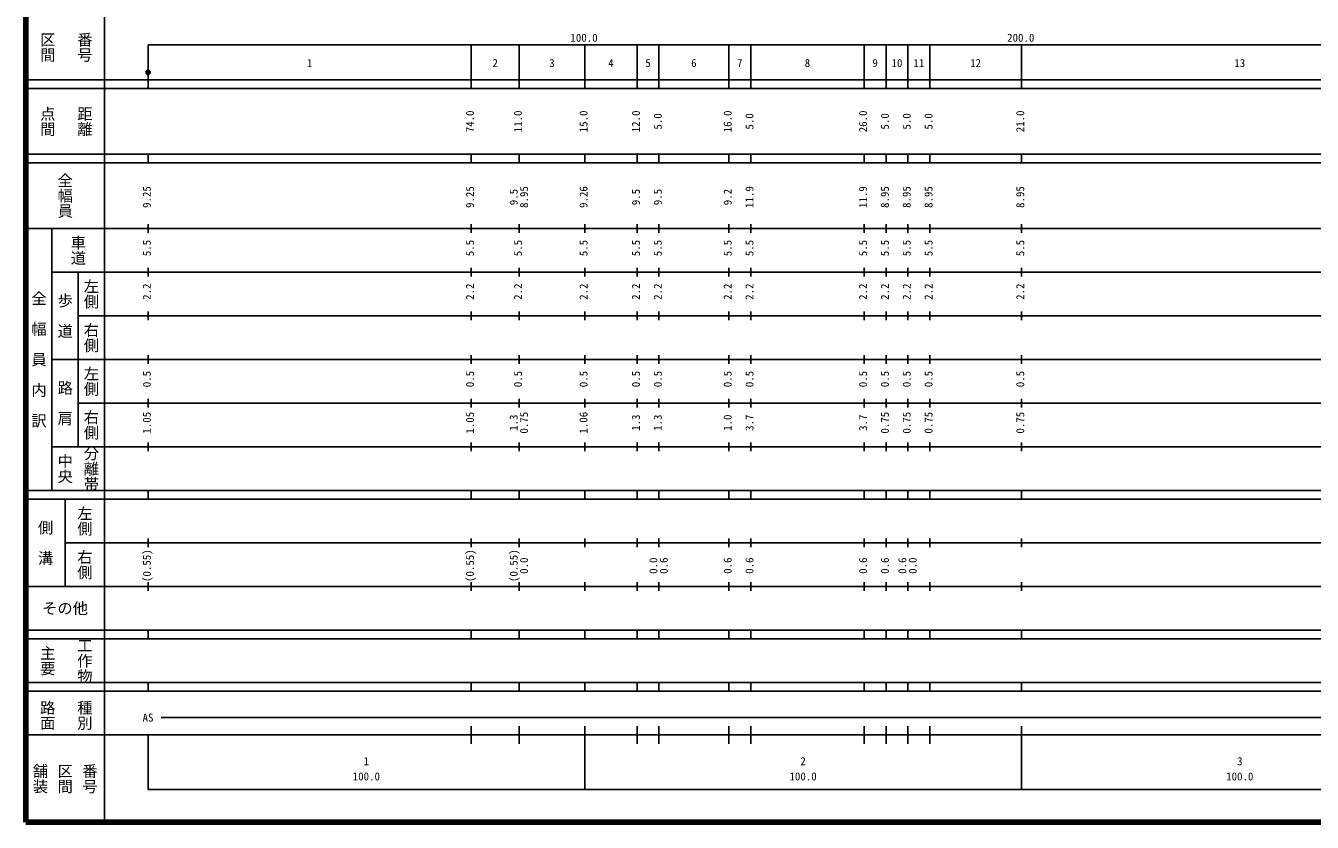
# Model space of a CAD drawing. Units: millimetres on the paper, enlarged 1000 times. Extents: x 40000 to 680000, y 20000 to 380000.
# Drawn here: x 40000 to 334594, y 20000 to 202409 of the extents above; entities that cross this region are included whole.
import ezdxf
from ezdxf.enums import TextEntityAlignment as Align

# ---------------------------------------------------------------- set-up
doc = ezdxf.new("R2010")
doc.units = ezdxf.units.MM
doc.header["$LTSCALE"] = 1000
doc.layers.add('M-TTL', color=2, linetype='Continuous', lineweight=140)
doc.layers.add('M-TTL-BAND', color=7, linetype='Continuous', lineweight=25)
doc.styles.add('@ＭＳ ゴシック', font='')
doc.styles.add('ＭＳ ゴシック', font='')
doc.styles.get('@ＭＳ ゴシック').set_extended_font_data('@MS Gothic')
doc.styles.get('ＭＳ ゴシック').set_extended_font_data('MS Gothic')

msp = doc.modelspace()

# ---------------------------------------------------------------- hatches: boundary and pattern name
at = {"layer": 'M-TTL-BAND'}
msp.add_hatch(color=256, dxfattribs=at).paths.add_polyline_path([(68505, 191730, 1), (67505, 191730, 1)])

# ---------------------------------------------------------------- linework, layer by layer
at = {"layer": 'M-TTL'}
for p, q in [((40000, 380000), (40000, 20000)), ((40000, 20000), (680000, 20000))]:
    msp.add_line(p, q, dxfattribs=at)
at = {"layer": 'M-TTL-BAND'}
for p, q in [((58000, 370000), (58000, 20000)), ((68000, 198000), (579000, 198000)), ((68000, 198000), (68000, 188000)), ((142000, 188000), (142000, 198000)), ((153000, 188000), (153000, 198000)), ((168000, 188000), (168000, 198000)), ((180000, 188000), (180000, 198000)), ((185000, 188000), (185000, 198000)), ((201000, 188000), (201000, 198000)), ((206000, 188000), (206000, 198000)), ((232000, 188000), (232000, 198000)), ((237000, 188000), (237000, 198000)), ((242000, 188000), (242000, 198000)), ((247000, 188000), (247000, 198000)), ((268000, 188000), (268000, 198000)), ((40000, 190000), (579000, 190000)), ((40000, 188000), (579000, 188000)), ((40000, 173000), (579000, 173000)), ((40000, 171000), (579000, 171000)), ((68000, 171000), (68000, 173000)), ((142000, 171000), (142000, 173000)), ((153000, 171000), (153000, 173000)), ((168000, 171000), (168000, 173000)), ((180000, 171000), (180000, 173000)), ((185000, 171000), (185000, 173000)), ((201000, 171000), (201000, 173000)), ((206000, 171000), (206000, 173000)), ((232000, 171000), (232000, 173000)), ((237000, 171000), (237000, 173000)), ((242000, 171000), (242000, 173000)), ((247000, 171000), (247000, 173000)), ((268000, 171000), (268000, 173000)), ((68000, 155000), (68000, 157000)), ((142000, 155000), (142000, 157000)), ((153000, 155000), (153000, 157000)), ((168000, 155000), (168000, 157000)), ((180000, 155000), (180000, 157000)), ((185000, 155000), (185000, 157000)), ((201000, 155000), (201000, 157000)), ((206000, 155000), (206000, 157000)), ((232000, 155000), (232000, 157000)), ((237000, 155000), (237000, 157000)), ((242000, 155000), (242000, 157000)), ((247000, 155000), (247000, 157000)), ((268000, 155000), (268000, 157000)), ((40000, 156000), (579000, 156000)), ((46000, 96000), (46000, 156000)), ((46000, 146000), (579000, 146000)), ((52000, 146000), (52000, 106000)), ((68000, 145000), (68000, 147000)), ((142000, 145000), (142000, 147000)), ((153000, 145000), (153000, 147000)), ((168000, 145000), (168000, 147000)), ((180000, 145000), (180000, 147000)), ((185000, 145000), (185000, 147000)), ((201000, 145000), (201000, 147000)), ((206000, 145000), (206000, 147000)), ((232000, 145000), (232000, 147000)), ((237000, 145000), (237000, 147000)), ((242000, 145000), (242000, 147000)), ((247000, 145000), (247000, 147000)), ((268000, 145000), (268000, 147000)), ((52000, 136000), (579000, 136000)), ((68000, 135000), (68000, 137000)), ((142000, 135000), (142000, 137000)), ((153000, 135000), (153000, 137000)), ((168000, 135000), (168000, 137000)), ((180000, 135000), (180000, 137000)), ((185000, 135000), (185000, 137000)), ((201000, 135000), (201000, 137000)), ((206000, 135000), (206000, 137000)), ((232000, 135000), (232000, 137000)), ((237000, 135000), (237000, 137000)), ((242000, 135000), (242000, 137000)), ((247000, 135000), (247000, 137000)), ((268000, 135000), (268000, 137000)), ((68000, 125000), (68000, 127000)), ((142000, 125000), (142000, 127000)), ((153000, 125000), (153000, 127000)), ((168000, 125000), (168000, 127000)), ((180000, 125000), (180000, 127000)), ((185000, 125000), (185000, 127000)), ((201000, 125000), (201000, 127000)), ((206000, 125000), (206000, 127000)), ((232000, 125000), (232000, 127000)), ((237000, 125000), (237000, 127000)), ((242000, 125000), (242000, 127000)), ((247000, 125000), (247000, 127000)), ((268000, 125000), (268000, 127000)), ((46000, 126000), (579000, 126000)), ((52000, 116000), (579000, 116000)), ((68000, 115000), (68000, 117000)), ((142000, 115000), (142000, 117000)), ((153000, 115000), (153000, 117000)), ((168000, 115000), (168000, 117000)), ((180000, 115000), (180000, 117000)), ((185000, 115000), (185000, 117000)), ((201000, 115000), (201000, 117000)), ((206000, 115000), (206000, 117000)), ((232000, 115000), (232000, 117000)), ((237000, 115000), (237000, 117000)), ((242000, 115000), (242000, 117000)), ((247000, 115000), (247000, 117000)), ((268000, 115000), (268000, 117000)), ((68000, 105000), (68000, 107000)), ((142000, 105000), (142000, 107000)), ((153000, 105000), (153000, 107000)), ((168000, 105000), (168000, 107000)), ((180000, 105000), (180000, 107000)), ((185000, 105000), (185000, 107000)), ((201000, 105000), (201000, 107000)), ((206000, 105000), (206000, 107000)), ((232000, 105000), (232000, 107000)), ((237000, 105000), (237000, 107000)), ((242000, 105000), (242000, 107000)), ((247000, 105000), (247000, 107000)), ((268000, 105000), (268000, 107000)), ((46000, 106000), (579000, 106000)), ((40000, 96000), (579000, 96000)), ((68000, 94000), (68000, 96000)), ((142000, 94000), (142000, 96000)), ((153000, 94000), (153000, 96000)), ((168000, 94000), (168000, 96000)), ((180000, 94000), (180000, 96000)), ((185000, 94000), (185000, 96000)), ((201000, 94000), (201000, 96000)), ((206000, 94000), (206000, 96000)), ((232000, 94000), (232000, 96000)), ((237000, 94000), (237000, 96000)), ((242000, 94000), (242000, 96000)), ((247000, 94000), (247000, 96000)), ((268000, 94000), (268000, 96000)), ((40000, 94000), (579000, 94000)), ((49000, 94000), (49000, 74000)), ((49000, 84000), (579000, 84000)), ((68000, 83000), (68000, 85000)), ((142000, 83000), (142000, 85000)), ((153000, 83000), (153000, 85000)), ((168000, 83000), (168000, 85000)), ((180000, 83000), (180000, 85000)), ((185000, 83000), (185000, 85000)), ((201000, 83000), (201000, 85000)), ((206000, 83000), (206000, 85000)), ((232000, 83000), (232000, 85000)), ((237000, 83000), (237000, 85000)), ((242000, 83000), (242000, 85000)), ((247000, 83000), (247000, 85000)), ((268000, 83000), (268000, 85000)), ((40000, 74000), (579000, 74000)), ((68000, 73000), (68000, 75000)), ((142000, 73000), (142000, 75000)), ((153000, 73000), (153000, 75000)), ((168000, 73000), (168000, 75000)), ((180000, 73000), (180000, 75000)), ((185000, 73000), (185000, 75000)), ((201000, 73000), (201000, 75000)), ((206000, 73000), (206000, 75000)), ((232000, 73000), (232000, 75000)), ((237000, 73000), (237000, 75000)), ((242000, 73000), (242000, 75000)), ((247000, 73000), (247000, 75000)), ((268000, 73000), (268000, 75000)), ((40000, 64000), (579000, 64000)), ((40000, 62000), (579000, 62000)), ((68000, 62000), (68000, 64000)), ((142000, 62000), (142000, 64000)), ((153000, 62000), (153000, 64000)), ((168000, 62000), (168000, 64000)), ((180000, 62000), (180000, 64000)), ((185000, 62000), (185000, 64000)), ((201000, 62000), (201000, 64000)), ((206000, 62000), (206000, 64000)), ((232000, 62000), (232000, 64000)), ((237000, 62000), (237000, 64000)), ((242000, 62000), (242000, 64000)), ((247000, 62000), (247000, 64000)), ((268000, 62000), (268000, 64000)), ((40000, 52000), (579000, 52000)), ((68000, 50000), (68000, 52000)), ((142000, 50000), (142000, 52000)), ((153000, 50000), (153000, 52000)), ((168000, 50000), (168000, 52000)), ((180000, 50000), (180000, 52000)), ((185000, 50000), (185000, 52000)), ((201000, 50000), (201000, 52000)), ((206000, 50000), (206000, 52000)), ((232000, 50000), (232000, 52000)), ((237000, 50000), (237000, 52000)), ((242000, 50000), (242000, 52000)), ((247000, 50000), (247000, 52000)), ((268000, 50000), (268000, 52000)), ((40000, 50000), (579000, 50000)), ((71000, 44000), (513000, 44000)), ((142000, 38000), (142000, 42000)), ((153000, 38000), (153000, 42000)), ((168000, 27500), (168000, 42000)), ((180000, 38000), (180000, 42000)), ((185000, 38000), (185000, 42000)), ((201000, 38000), (201000, 42000)), ((206000, 38000), (206000, 42000)), ((232000, 38000), (232000, 42000)), ((237000, 38000), (237000, 42000)), ((242000, 38000), (242000, 42000)), ((247000, 38000), (247000, 42000)), ((268000, 27500), (268000, 42000)), ((40000, 40000), (579000, 40000)), ((68000, 40000), (68000, 27500)), ((68000, 27500), (579000, 27500))]:
    msp.add_line(p, q, dxfattribs=at)
msp.add_circle((68005, 191730), 500, dxfattribs=at)

# ---------------------------------------------------------------- texts
at = {"layer": 'M-TTL-BAND', "style": '@ＭＳ ゴシック'}
for s, p in [('区間', (45000, 197500)), ('番号', (53500, 197500)), ('点間', (45000, 180500)), ('距離', (53500, 180500)), ('全幅員', (49000, 163500)), ('車道', (52000, 151000)), ('左側', (55000, 141000)), ('全\u3000幅\u3000員\u3000内\u3000訳', (43000, 126000)), ('歩\u3000道', (49000, 136000)), ('右側', (55000, 131000)), ('左側', (55000, 121000)), ('路\u3000肩', (49000, 116000)), ('右側', (55000, 111000)), ('中央', (49000, 101000)), ('分離帯', (55000, 101000)), ('左側', (53500, 89000)), ('側\u3000溝', (44500, 84000)), ('右側', (53500, 79000)), ('主要', (45000, 57000)), ('工作物', (53500, 57000)), ('路面', (45000, 44500)), ('種別', (53500, 44500)), ('舗装', (43333, 30000)), ('区間', (49000, 30000)), ('番号', (54667, 30000))]:
    msp.add_text(s, height=2566, rotation=270, dxfattribs=at).set_placement(p, align=Align.MIDDLE_CENTER)
at = {"layer": 'M-TTL-BAND', "style": 'ＭＳ ゴシック'}
for s, p in [('100.0', (167844, 198195)), ('200.0', (267844, 198195)), ('1', (105000, 192405)), ('2', (147500, 192405)), ('3', (160500, 192405)), ('4', (174000, 192405)), ('5', (182500, 192405)), ('6', (193000, 192405)), ('7', (203500, 192405)), ('8', (219000, 192405)), ('9', (234500, 192405)), ('10', (239500, 192405)), ('11', (244500, 192405)), ('12', (257500, 192405)), ('13', (318000, 192405)), ('AS', (68000, 42500)), ('1', (118000, 32523)), ('2', (218000, 32523)), ('3', (318000, 32523)), ('100.0', (118000, 29033)), ('100.0', (218000, 29033)), ('100.0', (318000, 29033))]:
    msp.add_text(s, height=1833, dxfattribs=at).set_placement(p, align=Align.BOTTOM_CENTER)
for s, p in [('74.0', (143186, 180500)), ('11.0', (154186, 180500)), ('15.0', (169186, 180500)), ('12.0', (181186, 180500)), ('16.0', (202186, 180500)), ('26.0', (233186, 180500)), ('21.0', (269186, 180500)), ('5.0', (186186, 180500)), ('5.0', (207186, 180500)), ('5.0', (238186, 180500)), ('5.0', (243186, 180500)), ('5.0', (248186, 180500)), ('9.25', (69186, 163174)), ('9.25', (143186, 163174)), ('8.95', (155556, 163174)), ('9.26', (169186, 163174)), ('11.9', (207186, 163174)), ('11.9', (233186, 163174)), ('8.95', (238186, 163174)), ('8.95', (243186, 163174)), ('8.95', (248186, 163174)), ('8.95', (269186, 163174)), ('9.5', (153186, 163174)), ('9.5', (181186, 163174)), ('9.5', (186186, 163174)), ('9.2', (202186, 163174)), ('5.5', (69186, 151500)), ('5.5', (143186, 151500)), ('5.5', (154186, 151500)), ('5.5', (169186, 151500)), ('5.5', (181186, 151500)), ('5.5', (186186, 151500)), ('5.5', (202186, 151500)), ('5.5', (207186, 151500)), ('5.5', (233186, 151500)), ('5.5', (238186, 151500)), ('5.5', (243186, 151500)), ('5.5', (248186, 151500)), ('5.5', (269186, 151500)), ('2.2', (69186, 141500)), ('2.2', (143186, 141500)), ('2.2', (154186, 141500)), ('2.2', (169186, 141500)), ('2.2', (181186, 141500)), ('2.2', (186186, 141500)), ('2.2', (202186, 141500)), ('2.2', (207186, 141500)), ('2.2', (233186, 141500)), ('2.2', (238186, 141500)), ('2.2', (243186, 141500)), ('2.2', (248186, 141500)), ('2.2', (269186, 141500)), ('0.5', (69186, 121500)), ('0.5', (143186, 121500)), ('0.5', (154186, 121500)), ('0.5', (169186, 121500)), ('0.5', (181186, 121500)), ('0.5', (186186, 121500)), ('0.5', (202186, 121500)), ('0.5', (207186, 121500)), ('0.5', (233186, 121500)), ('0.5', (238186, 121500)), ('0.5', (243186, 121500)), ('0.5', (248186, 121500)), ('0.5', (269186, 121500)), ('1.05', (69186, 111500)), ('1.05', (143186, 111500)), ('1.3', (153186, 111500)), ('0.75', (155556, 111500)), ('1.06', (169186, 111500)), ('1.3', (181186, 111500)), ('1.3', (186186, 111500)), ('1.0', (202186, 111500)), ('3.7', (207186, 111500)), ('3.7', (233186, 111500)), ('0.75', (238186, 111500)), ('0.75', (243186, 111500)), ('0.75', (248186, 111500)), ('0.75', (269186, 111500)), ('(0.55)', (69186, 78764)), ('(0.55)', (143186, 78764)), ('(0.55)', (153186, 78764)), ('0.0', (155556, 78764)), ('0.0', (185186, 78764)), ('0.6', (187556, 78764)), ('0.6', (202186, 78764)), ('0.6', (207186, 78764)), ('0.6', (233186, 78764)), ('0.6', (238186, 78764)), ('0.6', (242186, 78764)), ('0.0', (244556, 78764))]:
    msp.add_text(s, height=1833, rotation=90, dxfattribs=at).set_placement(p, align=Align.BOTTOM_CENTER)
msp.add_text('その他', height=2566, dxfattribs=at).set_placement((49000, 69000), align=Align.MIDDLE_CENTER)

doc.saveas('drawing.dxf')
